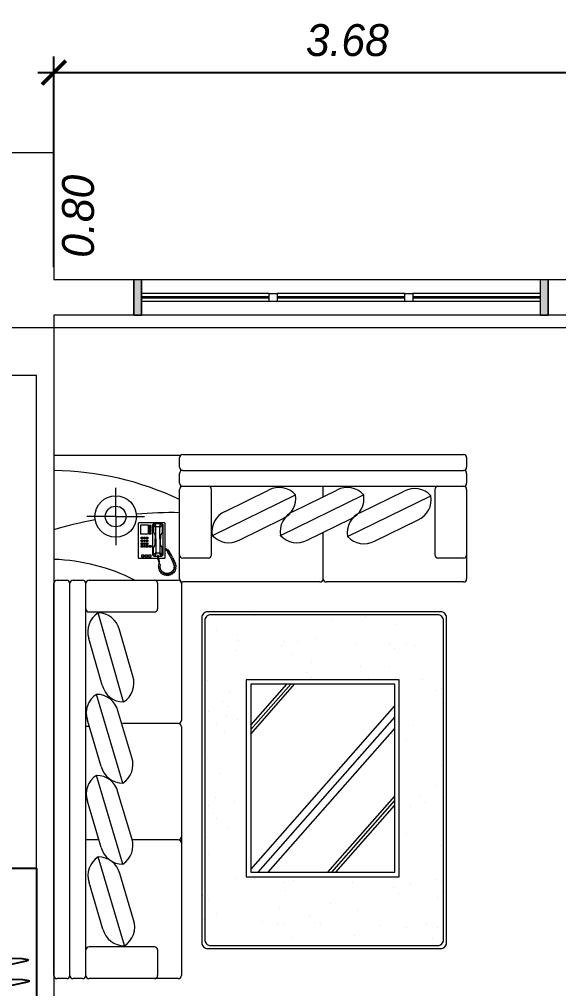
# Model space of a CAD drawing. Header units: millimetres. Extents: x 485872 to 486142, y -52344 to -52207.
# Drawn here: x 485894.36 to 485897.75, y -52256.64 to -52250.56 of the extents above; entities that cross this region are included whole.
import ezdxf

# ---------------------------------------------------------------- set-up
doc = ezdxf.new("R2010")
doc.units = ezdxf.units.MM
doc.header["$LTSCALE"] = 15
doc.header["$PDMODE"] = 2
doc.header["$PDSIZE"] = -10
doc.linetypes.add('DASHDOTX2', pattern=[50.8, 25.4, -12.7, 0, -12.7])
doc.layers.add('Akira01', color=7, linetype='Continuous')
doc.styles.get("Standard").update_dxf_attribs({"font": ''})
doc.styles.get('Standard').set_extended_font_data('Flux Architect', italic=True)
doc.dimstyles.new('Sem Linha', dxfattribs={"dimtxt": 0.2, "dimasz": 0.15, "dimexe": 100, "dimexo": 300, "dimgap": 0, "dimtad": 1, "dimjust": 1, "dimzin": 0, "dimdsep": 46, "dimtxsty": 'Standard', "dimblk": 'ARCHTICK', "dimcen": 0, "dimdle": 100, "dimse1": 1, "dimse2": 1, "dimsd1": 1, "dimsd2": 1, "dimclrd": 4, "dimclrt": 2, "dimadec": 0, "dimazin": 0, "dimtfac": 1, "dimtofl": 0, "dimtmove": 0, "dimatfit": 3, "dimfxl": 1, "dimtfillclr": 1, "dimtolj": 1, "dimtzin": 0, "dimarcsym": 1})
doc.dimstyles.get("Standard").update_dxf_attribs({"dimtxt": 0.2, "dimasz": 0.15, "dimexe": 0.1, "dimexo": 0.3, "dimgap": 0.1, "dimtad": 1, "dimzin": 0, "dimdsep": 46, "dimtxsty": 'Standard', "dimblk": 'ARCHTICK', "dimcen": 0.09, "dimdle": 0.1, "dimclrd": 4, "dimclrt": 2, "dimadec": 0, "dimazin": 0, "dimtfac": 1, "dimtofl": 0, "dimtmove": 0, "dimatfit": 3, "dimfxl": 1, "dimtfillclr": 1, "dimtolj": 1, "dimtzin": 0, "dimarcsym": 1})

# ---------------------------------------------------------------- blocks, each defined once
blk = doc.blocks.new('sofaa')
at = {"lineweight": 9}
for p, q in [((103332.4, 84633.5), (103892.4, 84633.5)), ((103932.4, 84633.5), (103992.4, 84633.5)), ((104032.4, 84633.5), (104092.4, 84633.5)), ((103312.4, 83053.5), (103312.4, 84613.5)), ((103462.4, 84453.5), (103462.4, 84613.5)), ((103912.4, 84613.5), (103912.4, 84453.5)), ((104012.4, 84613.5), (104012.4, 82153.5)), ((104112.4, 84613.5), (104112.4, 82153.5)), ((103912.4, 84453.5), (103912.4, 82313.5)), ((103482.4, 84433.5), (103892.4, 84433.5)), ((103669.8, 84426.3), (103835, 83870.3)), ((103805, 84322.5), (103891.5, 84031.1)), ((103613.3, 84265.6), (103699.8, 83974.1)), ((102831.1, 83966.6), (101974.8, 82993.2)), ((102768.9, 83966.6), (101974.8, 83064)), ((102370.3, 83966.6), (101974.8, 83516.9)), ((102345.4, 83966.6), (101974.8, 83545.3)), ((102395.3, 83966.6), (101974.8, 83488.6)), ((102878.1, 83949.2), (101974.8, 82922.4)), ((103680.7, 83915), (103845.9, 83359)), ((103815.9, 83811.2), (103902.4, 83519.8)), ((103332.4, 83762.4), (103621.7, 83762.4)), ((103624.2, 83754.2), (103710.7, 83462.8)), ((103830.4, 83762.4), (103912.4, 83762.4)), ((103680.7, 83406.8), (103845.9, 82850.8)), ((103815.9, 83303), (103902.4, 83011.6)), ((103624.2, 83246), (103710.7, 82954.6)), ((102878.1, 83099.9), (102602.7, 82786.9)), ((102878.1, 83071.6), (102627.6, 82786.9)), ((103890.8, 83050.9), (103912.9, 83050.9)), ((102878.1, 83043.2), (102652.6, 82786.9)), ((103312.4, 82153.5), (103312.4, 83013.5)), ((103332.4, 83033.5), (103682.1, 83033.5)), ((103675.8, 82897.8), (103835.6, 82339.7)), ((103810.1, 82792.1), (103893.8, 82499.9)), ((103617.8, 82737), (103701.5, 82444.8)), ((103892.4, 82333.5), (103482.4, 82333.5)), ((103462.4, 82153.5), (103462.4, 82313.5)), ((103912.4, 82313.5), (103912.4, 82153.5)), ((101544.1, 82145.2), (102404.1, 82145.2)), ((102444.1, 82145.2), (103304.1, 82145.2)), ((101524.1, 81975.2), (101524.1, 82125.2)), ((102424.1, 82125.2), (102424.1, 81833.7)), ((103324.1, 82125.2), (103324.1, 81565.2)), ((103482.4, 82133.5), (103332.4, 82133.5)), ((103892.4, 82133.5), (103482.4, 82133.5)), ((103992.4, 82133.5), (103932.4, 82133.5)), ((104092.4, 82133.5), (104032.4, 82133.5)), ((101524.1, 81565.2), (101524.1, 81975.2)), ((101544.1, 81995.2), (101704.1, 81995.2)), ((101724.1, 81565.2), (101724.1, 81975.2)), ((103124.1, 81975.2), (103124.1, 81565.2)), ((103144.1, 81995.2), (103304.1, 81995.2)), ((103417.7, 81995.2), (103420.9, 81998.4)), ((103417.7, 81776.2), (103417.7, 81995.2)), ((103420.9, 81998.4), (103455.1, 81998.4)), ((103430.4, 81976.2), (103438.4, 81985.7)), ((103460.7, 81998.4), (103579.7, 81998.4)), ((103579.7, 81998.4), (103582.8, 81995.2)), ((103582.8, 81995.2), (103582.8, 81776.2)), ((103725.2, 81734.5), (103725.2, 81914.8)), ((102270.6, 81859.8), (101748.9, 81605)), ((102102.2, 81888.8), (101829, 81755.4)), ((102691.6, 81853), (102170.4, 81598.5)), ((102523.7, 81882.3), (102250.5, 81748.9)), ((103119, 81853), (102597.9, 81598.5)), ((102951.2, 81882.3), (102678, 81748.9)), ((102690.7, 81854.8), (102691.6, 81853)), ((102691.6, 81853), (102692.4, 81851.2)), ((103118.2, 81854.8), (103119, 81853)), ((103119, 81853), (103119.9, 81851.2)), ((103420.9, 81773), (103417.7, 81776.2)), ((103582.8, 81776.2), (103579.7, 81773)), ((103579.7, 81773), (103420.9, 81773)), ((103725.2, 81734.5), (103544.9, 81734.5)), ((103725.2, 81734.5), (103905.5, 81734.5)), ((103725.2, 81734.5), (103725.2, 81554.2)), ((102190, 81709.1), (101916.8, 81575.7)), ((102611.4, 81702.6), (102338.3, 81569.2)), ((103038.9, 81702.6), (102765.8, 81569.2)), ((102424.1, 81611.1), (102424.1, 81544.6)), ((101704.1, 81545.2), (101544.1, 81545.2)), ((103144.1, 81545.2), (101704.1, 81545.2)), ((103304.1, 81545.2), (103144.1, 81545.2)), ((101524.1, 81465.2), (101524.1, 81525.2)), ((103324.1, 81525.2), (103324.1, 81465.2)), ((101524.1, 81365.2), (101524.1, 81425.2)), ((103304.1, 81445.2), (101544.1, 81445.2)), ((103324.1, 81425.2), (103324.1, 81365.2)), ((103318.2, 81351), (104112.4, 81351)), ((103304.1, 81345.2), (101544.1, 81345.2))]:
    blk.add_line(p, q, dxfattribs=at)
at = {"color": 0, "lineweight": 9}
for p, q in [((103031.2, 84425.1), (103031.2, 84425.1)), ((101738, 84382.2), (101738, 84382.2)), ((102227.2, 84361.5), (102227.2, 84361.5)), ((102618.6, 84375.3), (102618.6, 84375.3)), ((101707, 84310.1), (101707, 84310.1)), ((101778.6, 84285.7), (101778.6, 84285.7)), ((101901.9, 84313.7), (101901.9, 84313.7)), ((102073.1, 84298.1), (102073.1, 84298.1)), ((102439.2, 84286.1), (102439.2, 84286.1)), ((102475.5, 84278.4), (102475.5, 84278.4)), ((102669.7, 84295.2), (102669.7, 84295.2)), ((102709.1, 84285.2), (102709.1, 84285.2)), ((102805.3, 84274.2), (102805.3, 84274.2)), ((102206.9, 84207), (102206.9, 84207)), ((102507.6, 84243.3), (102507.6, 84243.3)), ((103094.4, 84221.9), (103094.4, 84221.9)), ((103171.4, 84262.2), (103171.4, 84262.2)), ((103182.6, 84259.8), (103182.6, 84259.8)), ((102377.7, 84160.2), (102377.7, 84160.2)), ((102696, 84186.3), (102696, 84186.3)), ((101666.1, 84090.6), (101666.1, 84090.6)), ((101704, 84124.2), (101704, 84124.2)), ((101951.9, 84096.6), (101951.9, 84096.6)), ((103145.4, 84141.8), (103145.4, 84141.8)), ((103177.9, 84110.1), (103177.9, 84110.1)), ((101691, 84025.3), (101691, 84025.3)), ((101876.5, 84041.9), (101876.5, 84041.9)), ((101984, 84061.6), (101984, 84061.6)), ((102242.6, 84029.9), (102242.6, 84029.9)), ((102659, 84078.1), (102659, 84078.1)), ((102675.7, 84031.9), (102675.7, 84031.9)), ((101717.1, 84010.4), (101717.1, 84010.4)), ((102608.7, 84017.9), (102608.7, 84017.9)), ((102853.4, 84006.8), (102853.4, 84006.8)), ((102974.7, 84006), (102974.7, 84006)), ((103164.9, 84011.2), (103164.9, 84011.2)), ((101670.7, 83870.8), (101670.7, 83870.8)), ((103144.6, 83856.7), (103144.6, 83856.7)), ((101688.5, 83796.9), (101688.5, 83796.9)), ((101900.8, 83722), (101900.8, 83722)), ((103152.9, 83749.1), (103152.9, 83749.1)), ((103015.9, 83688.6), (103015.9, 83688.6)), ((103093.3, 83630.2), (103093.3, 83630.2)), ((103110.6, 83598.6), (103110.6, 83598.6)), ((101878.8, 83555.9), (101878.8, 83555.9)), ((103144.4, 83550.1), (103144.4, 83550.1)), ((101665, 83498.9), (101665, 83498.9)), ((101785.2, 83525.5), (101785.2, 83525.5)), ((101817.2, 83490.5), (101817.2, 83490.5)), ((102977.1, 83519.9), (102977.1, 83519.9)), ((103097.6, 83499.7), (103097.6, 83499.7)), ((101716, 83418.8), (101716, 83418.8)), ((101682.2, 83299.6), (101682.2, 83299.6)), ((103077.2, 83345.3), (103077.2, 83345.3)), ((103146.5, 83251.7), (103146.5, 83251.7)), ((101899.8, 83130.3), (101899.8, 83130.3)), ((103043.3, 83087.2), (103043.3, 83087.2)), ((101860.3, 83042.7), (101860.3, 83042.7)), ((102958.6, 83006.8), (102958.6, 83006.8)), ((103092.3, 83038.6), (103092.3, 83038.6)), ((103030.2, 82988.3), (103030.2, 82988.3)), ((103143.3, 82958.4), (103143.3, 82958.4)), ((101650.5, 82919.3), (101650.5, 82919.3)), ((101663.9, 82907.2), (101663.9, 82907.2)), ((103022.4, 82928.4), (103022.4, 82928.4)), ((103054.5, 82893.4), (103054.5, 82893.4)), ((101684.5, 82813.6), (101684.5, 82813.6)), ((101714.9, 82827.1), (101714.9, 82827.1)), ((103009.9, 82833.9), (103009.9, 82833.9)), ((101802, 82754), (101802, 82754)), ((102139.7, 82753.8), (102139.7, 82753.8)), ((102498.8, 82746.7), (102498.8, 82746.7)), ((102507.1, 82751), (102507.1, 82751)), ((103148.9, 82765.7), (103148.9, 82765.7)), ((102530.9, 82711.7), (102530.9, 82711.7)), ((102004.9, 82672.8), (102004.9, 82672.8)), ((102190.7, 82673.7), (102190.7, 82673.7)), ((102494.1, 82652.1), (102494.1, 82652.1)), ((101975.2, 82564.9), (101975.2, 82564.9)), ((102615.4, 82600.3), (102615.4, 82600.3)), ((102975.9, 82575.8), (102975.9, 82575.8)), ((101854, 82545.4), (101854, 82545.4)), ((101898.7, 82538.7), (101898.7, 82538.7)), ((102007.3, 82529.9), (102007.3, 82529.9)), ((102220.1, 82533.4), (102220.1, 82533.4)), ((102586.2, 82521.4), (102586.2, 82521.4)), ((102666.5, 82520.2), (102666.5, 82520.2)), ((102682.4, 82546.4), (102682.4, 82546.4)), ((102952.2, 82509.5), (102952.2, 82509.5)), ((102473.7, 82497.6), (102473.7, 82497.6)), ((102962.9, 82476.9), (102962.9, 82476.9)), ((103091.2, 82446.9), (103091.2, 82446.9)), ((101970.9, 82414.7), (101970.9, 82414.7)), ((102374.5, 82385.2), (102374.5, 82385.2)), ((102158.8, 82364.6), (102158.8, 82364.6)), ((102855.7, 82357.3), (102855.7, 82357.3)), ((103142.2, 82366.8), (103142.2, 82366.8))]:
    blk.add_line(p, q, dxfattribs=at)
at = {"linetype": 'ByBlock', "lineweight": 9}
for p, q in [((103352.4, 82077.9), (103349.8, 82071.5)), ((103361.7, 82075), (103352.4, 82077.9)), ((103361.4, 82087.6), (103357.2, 82083.7)), ((103357.2, 82083.7), (103361.7, 82075)), ((103370.4, 82083.7), (103361.4, 82087.6)), ((103362.4, 82069.6), (103376.5, 82083.4)), ((103371.7, 82096.9), (103366.5, 82092.4)), ((103366.5, 82092.4), (103370.4, 82083.7)), ((103378.4, 82088.5), (103371.7, 82096.9)), ((103376.5, 82083.4), (103395.1, 82091.4)), ((103382.6, 82100.7), (103377.5, 82098.2)), ((103377.5, 82098.2), (103378.4, 82088.5)), ((103390, 82094.3), (103382.6, 82100.7)), ((103390.3, 82103), (103390, 82094.3)), ((103396.4, 82104.6), (103390.3, 82103)), ((103395.1, 82091.4), (103414.4, 82089.8)), ((103400, 82094.3), (103396.4, 82104.6)), ((103402.2, 82103.6), (103400, 82094.3)), ((103407.7, 82103), (103402.2, 82103.6)), ((103411.5, 82094.3), (103407.7, 82103)), ((103415.7, 82103), (103411.5, 82094.3)), ((103414.4, 82089.8), (103431.4, 82080.8)), ((103422.4, 82101.1), (103415.7, 82103)), ((103421.5, 82090.5), (103422.4, 82101.1)), ((103429.2, 82096.9), (103421.5, 82090.5)), ((103435.3, 82093), (103429.2, 82096.9)), ((103431.4, 82080.8), (103443.6, 82065.4)), ((103434, 82084.3), (103435.3, 82093)), ((103441.4, 82089.8), (103434, 82084.3)), ((103446.2, 82084), (103441.4, 82089.8)), ((103441.7, 82075), (103446.2, 82084)), ((103354.7, 82051.9), (103344.7, 82049)), ((103344.7, 82049), (103346.3, 82040.9)), ((103347.6, 82063.1), (103346.3, 82056.7)), ((103346.3, 82056.7), (103354.7, 82051.9)), ((103346.3, 82040.9), (103355, 82040.9)), ((103357.5, 82062.8), (103347.6, 82063.1)), ((103355, 82040.9), (103348.2, 82034.5)), ((103348.2, 82034.5), (103350.5, 82027.1)), ((103349.8, 82071.5), (103357.5, 82062.8)), ((103350.5, 82027.1), (103360.8, 82027.4)), ((103360.8, 82027.4), (103351.4, 82023.9)), ((103351.4, 82023.9), (103354.3, 82014.3)), ((103357.9, 82045.4), (103362.4, 82069.6)), ((103368.5, 82015.2), (103357.9, 82045.4)), ((103451.4, 82077), (103441.7, 82075)), ((103443.6, 82065.4), (103445.3, 82045.1)), ((103445.3, 82045.1), (103444, 82037.7)), ((103444, 82037.7), (103449.7, 82033.6)), ((103446.5, 82062.5), (103455.5, 82069.6)), ((103456.8, 82061.5), (103446.5, 82062.5)), ((103448.5, 82047.4), (103457.5, 82052.8)), ((103457.8, 82045.8), (103448.5, 82047.4)), ((103449.7, 82033.6), (103449.4, 82025.2)), ((103449.4, 82025.2), (103450.4, 82017.5)), ((103450.4, 82017.5), (103454.2, 82002.4)), ((103455.5, 82069.6), (103451.4, 82077)), ((103453.6, 82034.5), (103457.1, 82038.1)), ((103454.6, 82032.6), (103453.6, 82034.5)), ((103454.2, 82024.2), (103454.6, 82032.6)), ((103458.1, 82009.1), (103454.2, 82024.2)), ((103457.5, 82052.8), (103456.8, 82061.5)), ((103457.1, 82038.1), (103457.8, 82045.8)), ((103354.3, 82014.3), (103364, 82015.2)), ((103364, 82015.2), (103358.2, 82005.9)), ((103358.2, 82005.9), (103361.7, 82000.8)), ((103361.7, 82000.8), (103370.7, 82003.3)), ((103370.7, 82003.3), (103365.9, 81994.7)), ((103365.9, 81994.7), (103369.4, 81987.9)), ((103378.7, 81996.6), (103368.5, 82015.2)), ((103369.4, 81987.9), (103378.1, 81990.8)), ((103378.1, 81990.8), (103372.3, 81983.4)), ((103372.3, 81983.4), (103375.5, 81976.3)), ((103375.5, 81976.3), (103384.2, 81980.2)), ((103384.2, 81980.2), (103377.5, 81972.8)), ((103377.5, 81972.8), (103380, 81967.7)), ((103377.8, 81994), (103378.7, 81996.6)), ((103380, 81993.4), (103377.8, 81994)), ((103386.8, 81980.2), (103380, 81993.4)), ((103380, 81967.7), (103389.4, 81970.5)), ((103389.4, 81970.5), (103384.2, 81961.2)), ((103384.2, 81961.2), (103386.8, 81956.4)), ((103397.1, 81962.8), (103386.8, 81980.2)), ((103386.8, 81956.4), (103395.1, 81959)), ((103395.1, 81959), (103390, 81950.6)), ((103402.8, 81953.2), (103397.1, 81962.8)), ((103430.4, 81785.7), (103430.4, 81976.2)), ((103435.2, 81980.9), (103433.6, 81974.6)), ((103433.6, 81974.6), (103433.6, 81931.7)), ((103433.6, 81974.6), (103447.9, 81960.3)), ((103441.5, 81984.1), (103435.2, 81980.9)), ((103438.4, 81985.7), (103457, 81985.7)), ((103449.5, 81963.5), (103441.5, 81984.1)), ((103457.1, 81984.1), (103441.5, 81984.1)), ((103447.9, 81960.3), (103449.5, 81963.5)), ((103447.9, 81874.6), (103447.9, 81960.3)), ((103449.5, 81963.5), (103471.7, 81963.5)), ((103454.2, 82002.4), (103456.5, 81992.1)), ((103456.5, 81992.1), (103457.4, 81979.4)), ((103457.4, 81979.4), (103462.2, 81979.4)), ((103462, 81993), (103458.1, 82009.1)), ((103462.2, 81979.4), (103462, 81993)), ((103462.1, 81985.7), (103484.4, 81985.7)), ((103479.6, 81984.1), (103462.1, 81984.1)), ((103471.7, 81963.5), (103479.6, 81984.1)), ((103473.3, 81960.3), (103471.7, 81963.5)), ((103487.6, 81974.6), (103473.3, 81960.3)), ((103473.3, 81874.6), (103473.3, 81960.3)), ((103479.6, 81984.1), (103486, 81980.9)), ((103484.4, 81985.7), (103492.3, 81977.8)), ((103486, 81980.9), (103487.6, 81974.6)), ((103487.6, 81974.6), (103487.6, 81931.7)), ((103492.3, 81977.8), (103492.3, 81785.7)), ((103503.5, 81987.3), (103503.5, 81977.8)), ((103519.3, 81987.3), (103503.5, 81987.3)), ((103503.5, 81977.8), (103519.3, 81977.8)), ((103519.3, 81977.8), (103519.3, 81987.3)), ((103541.6, 81987.3), (103525.7, 81987.3)), ((103525.7, 81987.3), (103525.7, 81977.8)), ((103525.7, 81977.8), (103541.6, 81977.8)), ((103541.6, 81977.8), (103541.6, 81987.3)), ((103563.8, 81987.3), (103547.9, 81987.3)), ((103547.9, 81987.3), (103547.9, 81977.8)), ((103547.9, 81977.8), (103563.8, 81977.8)), ((103563.8, 81977.8), (103563.8, 81987.3)), ((103390, 81950.6), (103391.3, 81947.1)), ((103391.3, 81947.1), (103394.8, 81946.1)), ((103394.8, 81946.1), (103400.6, 81945.8)), ((103399, 81950), (103402.8, 81953.2)), ((103402.2, 81950), (103399, 81950)), ((103400.6, 81945.8), (103405.1, 81939.7)), ((103404.1, 81948), (103402.2, 81950)), ((103408.3, 81945.2), (103404.1, 81948)), ((103405.1, 81939.7), (103408.9, 81937.4)), ((103411.8, 81942.6), (103408.3, 81945.2)), ((103408.9, 81937.4), (103417.7, 81936.5)), ((103417.7, 81941.3), (103411.8, 81942.6)), ((103433.6, 81931.7), (103436.8, 81923.8)), ((103436.8, 81923.8), (103441.5, 81915.9)), ((103441.5, 81915.9), (103443.1, 81904.7)), ((103443.1, 81904.7), (103443.1, 81874.6)), ((103479.6, 81915.9), (103478.1, 81904.7)), ((103478.1, 81904.7), (103478.1, 81874.6)), ((103484.4, 81923.8), (103479.6, 81915.9)), ((103487.6, 81931.7), (103484.4, 81923.8)), ((103501.9, 81917.4), (103501.9, 81927)), ((103501.9, 81927), (103514.6, 81927)), ((103514.6, 81917.4), (103501.9, 81917.4)), ((103514.6, 81927), (103514.6, 81917.4)), ((103524.1, 81927), (103533.6, 81927)), ((103524.1, 81917.4), (103524.1, 81927)), ((103533.6, 81917.4), (103524.1, 81917.4)), ((103524.1, 81900), (103524.1, 81909.5)), ((103524.1, 81909.5), (103533.6, 81909.5)), ((103533.6, 81900), (103524.1, 81900)), ((103533.6, 81927), (103533.6, 81917.4)), ((103533.6, 81909.5), (103533.6, 81900)), ((103540, 81927), (103549.5, 81927)), ((103540, 81917.4), (103540, 81927)), ((103549.5, 81917.4), (103540, 81917.4)), ((103540, 81909.5), (103549.5, 81909.5)), ((103540, 81900), (103540, 81909.5)), ((103549.5, 81900), (103540, 81900)), ((103549.5, 81927), (103549.5, 81917.4)), ((103549.5, 81909.5), (103549.5, 81900)), ((103555.8, 81927), (103565.4, 81927)), ((103555.8, 81917.4), (103555.8, 81927)), ((103565.4, 81917.4), (103555.8, 81917.4)), ((103555.8, 81909.5), (103565.4, 81909.5)), ((103555.8, 81900), (103555.8, 81909.5)), ((103565.4, 81900), (103555.8, 81900)), ((103565.4, 81927), (103565.4, 81917.4)), ((103565.4, 81909.5), (103565.4, 81900)), ((103433.6, 81831.7), (103436.8, 81839.7)), ((103436.8, 81839.7), (103441.5, 81847.6)), ((103441.5, 81847.6), (103443.1, 81858.7)), ((103443.1, 81858.7), (103443.1, 81874.6)), ((103447.9, 81874.6), (103447.9, 81803.1)), ((103473.3, 81874.6), (103473.3, 81803.1)), ((103478.1, 81858.7), (103478.1, 81874.6)), ((103479.6, 81847.6), (103478.1, 81858.7)), ((103484.4, 81839.7), (103479.6, 81847.6)), ((103487.6, 81831.7), (103484.4, 81839.7)), ((103503.5, 81842.8), (103503.5, 81838.1)), ((103516.2, 81842.8), (103503.5, 81842.8)), ((103503.5, 81838.1), (103516.2, 81838.1)), ((103516.2, 81838.1), (103516.2, 81842.8)), ((103520.9, 81846), (103567, 81846)), ((103520.9, 81787.3), (103520.9, 81846)), ((103524.1, 81892), (103533.6, 81892)), ((103524.1, 81882.5), (103524.1, 81892)), ((103533.6, 81882.5), (103524.1, 81882.5)), ((103524.1, 81865.1), (103524.1, 81874.6)), ((103524.1, 81874.6), (103533.6, 81874.6)), ((103533.6, 81865.1), (103524.1, 81865.1)), ((103533.6, 81892), (103533.6, 81882.5)), ((103533.6, 81874.6), (103533.6, 81865.1)), ((103540, 81892), (103549.5, 81892)), ((103540, 81882.5), (103540, 81892)), ((103549.5, 81882.5), (103540, 81882.5)), ((103540, 81874.6), (103549.5, 81874.6)), ((103540, 81865.1), (103540, 81874.6)), ((103549.5, 81865.1), (103540, 81865.1)), ((103549.5, 81892), (103549.5, 81882.5)), ((103549.5, 81874.6), (103549.5, 81865.1)), ((103555.8, 81892), (103565.4, 81892)), ((103555.8, 81882.5), (103555.8, 81892)), ((103565.4, 81882.5), (103555.8, 81882.5)), ((103555.8, 81874.6), (103565.4, 81874.6)), ((103555.8, 81865.1), (103555.8, 81874.6)), ((103565.4, 81865.1), (103555.8, 81865.1)), ((103565.4, 81892), (103565.4, 81882.5)), ((103565.4, 81874.6), (103565.4, 81865.1)), ((103567, 81846), (103567, 81787.3)), ((103438.4, 81777.7), (103430.4, 81785.7)), ((103433.6, 81788.9), (103433.6, 81831.7)), ((103433.6, 81788.9), (103447.9, 81803.1)), ((103435.2, 81782.5), (103433.6, 81788.9)), ((103441.5, 81779.3), (103435.2, 81782.5)), ((103486, 81777.7), (103438.4, 81777.7)), ((103449.5, 81800), (103441.5, 81779.3)), ((103479.6, 81779.3), (103441.5, 81779.3)), ((103447.9, 81803.1), (103449.5, 81800)), ((103449.5, 81800), (103471.7, 81800)), ((103473.3, 81803.1), (103471.7, 81800)), ((103471.7, 81800), (103479.6, 81779.3)), ((103487.6, 81788.9), (103473.3, 81803.1)), ((103479.6, 81779.3), (103486, 81782.5)), ((103486, 81782.5), (103487.6, 81788.9)), ((103492.3, 81785.7), (103486, 81777.7)), ((103487.6, 81788.9), (103487.6, 81831.7)), ((103503.5, 81833.3), (103503.5, 81828.5)), ((103516.2, 81833.3), (103503.5, 81833.3)), ((103503.5, 81828.5), (103516.2, 81828.5)), ((103503.5, 81823.8), (103503.5, 81819)), ((103516.2, 81823.8), (103503.5, 81823.8)), ((103503.5, 81819), (103516.2, 81819)), ((103503.5, 81814.3), (103503.5, 81809.5)), ((103516.2, 81814.3), (103503.5, 81814.3)), ((103503.5, 81809.5), (103516.2, 81809.5)), ((103503.5, 81804.7), (103503.5, 81800)), ((103516.2, 81804.7), (103503.5, 81804.7)), ((103503.5, 81800), (103516.2, 81800)), ((103503.5, 81795.2), (103503.5, 81790.4)), ((103516.2, 81795.2), (103503.5, 81795.2)), ((103503.5, 81790.4), (103516.2, 81790.4)), ((103516.2, 81828.5), (103516.2, 81833.3)), ((103516.2, 81819), (103516.2, 81823.8)), ((103516.2, 81809.5), (103516.2, 81814.3)), ((103516.2, 81800), (103516.2, 81804.7)), ((103516.2, 81790.4), (103516.2, 81795.2)), ((103567, 81787.3), (103520.9, 81787.3))]:
    blk.add_line(p, q, dxfattribs=at)
at = {"color": 0, "lineweight": 9}
blk.add_lwpolyline([(101649.8, 84407.5), (101649.8, 82369.5, 0.414214), (101687.2, 82332.1), (103148.4, 82332.1, 0.414214), (103185.8, 82369.5), (103185.8, 84407.5, 0.414214), (103148.4, 84444.9), (101687.2, 84444.9, 0.414214)], format="xyb", close=True, dxfattribs=at)
at = {"lineweight": 9}
blk.add_lwpolyline([(101668.5, 84388.8), (101668.5, 82388.2, 0.414214), (101705.9, 82350.8), (103129.7, 82350.8, 0.414214), (103167.1, 82388.2), (103167.1, 84388.8, 0.414214), (103129.7, 84426.2), (101705.9, 84426.2, 0.414214)], format="xyb", close=True, dxfattribs=at)
at = {"color": 0, "lineweight": 9}
blk.add_lwpolyline([(101946.7, 83994.6), (101946.7, 82758.8), (102906.1, 82758.8), (102906.1, 83994.6)], close=True, dxfattribs=at)
at = {"lineweight": 9}
blk.add_lwpolyline([(101974.8, 83966.6), (101974.8, 82786.9), (102878.1, 82786.9), (102878.1, 83966.6)], close=True, dxfattribs=at)
at = {"linetype": 'Continuous', "lineweight": 13}
blk.add_lwpolyline([(104112.4, 81351), (104112.4, 82153.5)], dxfattribs=at)
at = {"lineweight": 9}
for radius in [130, 65]:
    blk.add_circle((103725.2, 81734.5), radius, dxfattribs=at)
for centre, radius, start, end in [((103332.4, 84613.5), 20, 90, 180), ((103482.4, 84613.5), 20, 90, 180), ((103892.4, 84613.5), 20, 0, 90), ((103932.4, 84613.5), 20, 90, 180), ((103992.4, 84613.5), 20, 0, 90), ((104032.4, 84613.5), 20, 90, 180), ((104092.4, 84613.5), 20, 0, 90), ((103482.4, 84453.5), 20, 180, 270), ((103892.4, 84453.5), 20, 270, 0), ((103745.1, 84310), 139.1, 122.83144, 198.63326), ((103670.3, 84287.8), 139.1, 14.4521, 90.25392), ((103759.7, 83986.6), 139.1, 302.83144, 18.63326), ((103834.5, 84008.9), 139.1, 194.4521, 270.25392), ((103756, 83798.7), 139.1, 122.83144, 198.63326), ((103681.2, 83776.5), 139.1, 14.4521, 90.25392), ((103332.4, 83782.4), 20, 180, 270), ((103332.4, 83742.4), 20, 90, 180), ((103770.6, 83475.3), 139.1, 302.83144, 18.63326), ((103845.4, 83497.5), 139.1, 194.4521, 270.25392), ((103756, 83290.5), 139.1, 122.83144, 198.63326), ((103681.2, 83268.3), 139.1, 14.4521, 90.25392), ((103332.4, 83053.5), 20, 180, 270), ((103332.4, 83013.5), 20, 90, 180), ((103770.6, 82967.1), 139.1, 302.83144, 18.63326), ((103845.4, 82989.3), 139.1, 194.4521, 270.25392), ((103750, 82780.2), 139.1, 122.27247, 198.07429), ((103675, 82758.7), 139.1, 13.89313, 89.69495), ((103836.5, 82478.2), 139.1, 193.89313, 269.69495), ((103761.5, 82456.7), 139.1, 302.27247, 18.07429), ((103482.4, 82313.5), 20, 90, 180), ((103892.4, 82313.5), 20, 0, 90), ((101544.1, 82125.2), 20, 90, 180), ((102404.1, 82125.2), 20, 0, 90), ((102444.1, 82125.2), 20, 90, 180), ((103304.1, 82125.2), 20, 0, 90), ((103332.4, 82153.5), 20, 180, 270), ((103344.1, 82125.2), 20, 180, 180), ((103482.4, 82153.5), 20, 180, 270), ((103892.4, 82153.5), 20, 270, 0), ((103932.4, 82153.5), 20, 180, 270), ((103992.4, 82153.5), 20, 270, 0), ((104032.4, 82153.5), 20, 180, 270), ((104092.4, 82153.5), 20, 270, 0), ((101544.1, 81975.2), 20, 90, 180), ((101704.1, 81975.2), 20, 0, 90), ((103144.1, 81975.2), 20, 90, 180), ((103304.1, 81975.2), 20, 0, 90), ((102167.8, 81766.2), 139.1, 42.31752, 118.11935), ((102589.2, 81759.6), 139.1, 42.31752, 118.11935), ((103016.7, 81759.6), 139.1, 42.31752, 118.11935), ((102133.5, 81836.3), 139.1, 293.93818, 9.74001), ((102555, 81829.7), 139.1, 293.93818, 9.74001), ((102982.5, 81829.7), 139.1, 293.93818, 9.74001), ((101885.5, 81628.3), 139.1, 113.93818, 189.74001), ((102307, 81621.7), 139.1, 113.93818, 189.74001), ((102734.4, 81621.7), 139.1, 113.93818, 189.74001), ((101851.2, 81698.4), 139.1, 222.31752, 298.11935), ((102272.7, 81691.9), 139.1, 222.31752, 298.11935), ((102700.2, 81691.9), 139.1, 222.31752, 298.11935), ((101544.1, 81565.2), 20, 180, 270), ((101544.1, 81525.2), 20, 90, 180), ((101704.1, 81565.2), 20, 270, 0), ((103144.1, 81565.2), 20, 180, 270), ((103304.1, 81565.2), 20, 270, 0), ((103304.1, 81525.2), 20, 0, 90), ((101544.1, 81465.2), 20, 180, 270), ((101544.1, 81425.2), 20, 90, 180), ((103304.1, 81465.2), 20, 270, 0), ((103304.1, 81425.2), 20, 0, 90), ((101544.1, 81365.2), 20, 180, 270), ((103304.1, 81365.2), 20, 270, 0)]:
    blk.add_arc(centre, radius, start, end, dxfattribs=at)
at = {"linetype": 'ByBlock', "lineweight": 9}
for centre, radius, start, end in [((104153.9, 83215.8), 1213, 243.16076, 268.03754), ((103371.3, 84315.4), 2605.1, 280.66761, 286.52818), ((103371.3, 84315.4), 2605.1, 268.96246, 274.94863), ((104132.8, 83335), 1888.6, 244.6477, 269.38122)]:
    blk.add_arc(centre, radius, start, end, dxfattribs=at)
blk = doc.blocks.new('Cloth set')
at = {"layer": 'Akira01'}
for p, q in [((52324.6, 93232.1), (52324.6, 96032.1)), ((52324.6, 96032.1), (52924.6, 96032.1)), ((52612.1, 93232.1), (52612.1, 96032.1)), ((52637.1, 93232.1), (52637.1, 96032.1)), ((52924.6, 96032.1), (52924.6, 93232.1)), ((52924.6, 96004.6), (52924.6, 93259.6)), ((52924.6, 93232.1), (52324.6, 93232.1))]:
    blk.add_line(p, q, dxfattribs=at)
at = {"layer": 'Akira01', "color": 252}
for p, q in [((52389.5, 95348.9), (52637.9, 95402.4)), ((52622.7, 95398.6), (52589.1, 95383.3)), ((52637.9, 95402.4), (52870.4, 95450)), ((52651.5, 95405.2), (52682.5, 95401.3)), ((52682.5, 95401.3), (52685.2, 95399.8)), ((52685.2, 95399.8), (52688, 95393.6)), ((52688, 95393.6), (52688.2, 95389.8)), ((52848.4, 95415.8), (52735.3, 95374.2)), ((52863.1, 95422), (52848.4, 95415.8)), ((52868, 95427.4), (52863.1, 95422)), ((52870.4, 95450), (52868, 95427.4)), ((52373.6, 95343), (52389.5, 95348.9)), ((52379.4, 95337.9), (52373.6, 95343)), ((52415.8, 95331.5), (52379.4, 95337.9)), ((52473.3, 95330), (52415.8, 95331.5)), ((52592.8, 95338.7), (52473.3, 95330)), ((52555.2, 95354.6), (52553.6, 95348.9)), ((52553.6, 95348.9), (52555.2, 95344.4)), ((52557.5, 95358.5), (52555.2, 95354.6)), ((52555.2, 95344.4), (52556.9, 95342.3)), ((52556.9, 95342.3), (52560.1, 95340.5)), ((52563.9, 95366), (52557.5, 95358.5)), ((52560.1, 95340.5), (52583.2, 95336.1)), ((52572, 95373.1), (52563.9, 95366)), ((52577.5, 95377), (52572, 95373.1)), ((52589.1, 95383.3), (52577.5, 95377)), ((52590, 95365.2), (52589.9, 95364.1)), ((52589.9, 95364.1), (52591.2, 95362.2)), ((52595.4, 95368.5), (52590, 95365.2)), ((52591.2, 95362.2), (52592, 95361.8)), ((52592, 95361.8), (52597, 95361.7)), ((52678.4, 95357.3), (52592.8, 95338.7)), ((52598.4, 95369.6), (52595.4, 95368.5)), ((52597, 95361.7), (52607, 95362.8)), ((52642.1, 95379.8), (52598.4, 95369.6)), ((52607, 95362.8), (52617.1, 95365.3)), ((52611.2, 95343.9), (52611.5, 95344.4)), ((52611.7, 95343.6), (52611.2, 95343.9)), ((52619.3, 95342.7), (52611.7, 95343.6)), ((52617.1, 95365.3), (52637, 95372)), ((52624.4, 95342.8), (52619.3, 95342.7)), ((52634.8, 95344.6), (52624.4, 95342.8)), ((52650.3, 95350.8), (52634.8, 95344.6)), ((52637, 95372), (52645.6, 95375.5)), ((52645.7, 95378.9), (52641.3, 95379.7)), ((52645.6, 95375.5), (52646.1, 95376.1)), ((52646.4, 95378.1), (52645.7, 95378.9)), ((52646.1, 95376.1), (52646.4, 95378.1)), ((52660.5, 95356.9), (52650.3, 95350.8)), ((52667.1, 95361.6), (52660.5, 95356.9)), ((52679.9, 95372.3), (52667.1, 95361.6)), ((52735.3, 95374.2), (52678.4, 95357.3)), ((52682.6, 95375.3), (52679.9, 95372.3)), ((52686.2, 95382.1), (52682.6, 95375.3)), ((52688.2, 95389.8), (52686.2, 95382.1)), ((52379.4, 95252.6), (52373.6, 95247.5)), ((52373.6, 95247.5), (52389.5, 95241.6)), ((52415.8, 95258.9), (52379.4, 95252.6)), ((52389.5, 95241.6), (52637.9, 95188.1)), ((52473.3, 95260.5), (52415.8, 95258.9)), ((52592.8, 95251.7), (52473.3, 95260.5)), ((52553.6, 95241.6), (52555.2, 95246)), ((52555.2, 95235.8), (52553.6, 95241.6)), ((52555.2, 95246), (52556.9, 95248.1)), ((52557.5, 95231.9), (52555.2, 95235.8)), ((52556.9, 95248.1), (52560.1, 95249.9)), ((52563.9, 95224.5), (52557.5, 95231.9)), ((52560.1, 95249.9), (52583.2, 95254.3)), ((52572, 95217.3), (52563.9, 95224.5)), ((52577.5, 95213.5), (52572, 95217.3)), ((52589.1, 95207.2), (52577.5, 95213.5)), ((52589.9, 95226.4), (52591.2, 95228.2)), ((52590, 95225.2), (52589.9, 95226.4)), ((52595.4, 95221.9), (52590, 95225.2)), ((52591.2, 95228.2), (52592, 95228.6)), ((52592, 95228.6), (52597, 95228.8)), ((52678.4, 95233.2), (52592.8, 95251.7)), ((52598.4, 95220.9), (52595.4, 95221.9)), ((52597, 95228.8), (52607, 95227.6)), ((52642.1, 95210.6), (52598.4, 95220.9)), ((52607, 95227.6), (52617.1, 95225.2)), ((52611.7, 95246.9), (52611.2, 95246.6)), ((52611.2, 95246.6), (52611.5, 95246.1)), ((52619.3, 95247.8), (52611.7, 95246.9)), ((52617.1, 95225.2), (52637, 95218.5)), ((52624.4, 95247.7), (52619.3, 95247.8)), ((52634.8, 95245.8), (52624.4, 95247.7)), ((52650.3, 95239.6), (52634.8, 95245.8)), ((52637, 95218.5), (52645.6, 95215)), ((52645.7, 95211.5), (52641.3, 95210.8)), ((52645.6, 95215), (52646.1, 95214.3)), ((52646.4, 95212.4), (52645.7, 95211.5)), ((52646.1, 95214.3), (52646.4, 95212.4)), ((52660.5, 95233.6), (52650.3, 95239.6)), ((52667.1, 95228.9), (52660.5, 95233.6)), ((52679.9, 95218.2), (52667.1, 95228.9)), ((52735.3, 95216.3), (52678.4, 95233.2)), ((52682.6, 95215.1), (52679.9, 95218.2)), ((52686.2, 95208.3), (52682.6, 95215.1)), ((52848.4, 95174.7), (52735.3, 95216.3)), ((52622.7, 95191.8), (52589.1, 95207.2)), ((52637.9, 95188.1), (52870.4, 95140.5)), ((52651.5, 95185.2), (52682.5, 95189.2)), ((52682.5, 95189.2), (52685.2, 95190.7)), ((52685.2, 95190.7), (52688, 95196.9)), ((52688.2, 95200.7), (52686.2, 95208.3)), ((52688, 95196.9), (52688.2, 95200.7)), ((52863.1, 95168.5), (52848.4, 95174.7)), ((52868, 95163.1), (52863.1, 95168.5)), ((52870.4, 95140.5), (52868, 95163.1)), ((52631.6, 95047.4), (52864.1, 95095)), ((52864.1, 95095), (52861.6, 95072.4)), ((52383.2, 94994), (52631.6, 95047.4)), ((52560.6, 95028.4), (52549, 95022.1)), ((52594.3, 95043.7), (52560.6, 95028.4)), ((52623, 95050.3), (52654, 95046.4)), ((52654, 95046.4), (52656.7, 95044.8)), ((52656.7, 95044.8), (52659.5, 95038.6)), ((52659.7, 95034.8), (52657.7, 95027.2)), ((52659.5, 95038.6), (52659.7, 95034.8)), ((52842, 95060.9), (52728.9, 95019.2)), ((52856.7, 95067), (52842, 95060.9)), ((52861.6, 95072.4), (52856.7, 95067)), ((52367.3, 94988.1), (52383.2, 94994)), ((52373, 94982.9), (52367.3, 94988.1)), ((52409.5, 94976.6), (52373, 94982.9)), ((52466.9, 94975.1), (52409.5, 94976.6)), ((52586.5, 94983.8), (52466.9, 94975.1)), ((52526.7, 94999.7), (52525.1, 94994)), ((52525.1, 94994), (52526.7, 94989.5)), ((52529, 95003.6), (52526.7, 94999.7)), ((52526.7, 94989.5), (52528.4, 94987.4)), ((52528.4, 94987.4), (52531.6, 94985.6)), ((52535.5, 95011.1), (52529, 95003.6)), ((52531.6, 94985.6), (52554.7, 94981.2)), ((52543.5, 95018.2), (52535.5, 95011.1)), ((52549, 95022.1), (52543.5, 95018.2)), ((52561.5, 95010.3), (52561.4, 95009.1)), ((52561.4, 95009.1), (52562.7, 95007.3)), ((52566.9, 95013.6), (52561.5, 95010.3)), ((52562.7, 95007.3), (52563.5, 95006.9)), ((52563.5, 95006.9), (52568.5, 95006.8)), ((52569.9, 95014.7), (52566.9, 95013.6)), ((52568.5, 95006.8), (52578.5, 95007.9)), ((52613.6, 95024.9), (52569.9, 95014.7)), ((52578.5, 95007.9), (52588.6, 95010.4)), ((52582.7, 94989), (52583.1, 94989.5)), ((52583.2, 94988.6), (52582.7, 94989)), ((52590.8, 94987.8), (52583.2, 94988.6)), ((52672, 95002.4), (52586.5, 94983.8)), ((52588.6, 95010.4), (52608.5, 95017)), ((52595.9, 94987.9), (52590.8, 94987.8)), ((52606.3, 94989.7), (52595.9, 94987.9)), ((52621.8, 94995.9), (52606.3, 94989.7)), ((52608.5, 95017), (52617.1, 95020.6)), ((52617.2, 95024), (52612.8, 95024.7)), ((52617.1, 95020.6), (52617.7, 95021.2)), ((52617.9, 95023.1), (52617.2, 95024)), ((52617.7, 95021.2), (52617.9, 95023.1)), ((52632, 95001.9), (52621.8, 94995.9)), ((52638.6, 95006.6), (52632, 95001.9)), ((52651.4, 95017.3), (52638.6, 95006.6)), ((52654.1, 95020.4), (52651.4, 95017.3)), ((52657.7, 95027.2), (52654.1, 95020.4)), ((52728.9, 95019.2), (52672, 95002.4)), ((52389.5, 94862), (52637.9, 94915.5)), ((52622.7, 94911.7), (52589.1, 94896.4)), ((52637.9, 94915.5), (52870.4, 94963.1)), ((52651.5, 94918.4), (52682.5, 94914.4)), ((52682.5, 94914.4), (52685.2, 94912.9)), ((52685.2, 94912.9), (52688, 94906.7)), ((52688, 94906.7), (52688.2, 94902.9)), ((52848.4, 94928.9), (52735.3, 94887.3)), ((52863.1, 94935.1), (52848.4, 94928.9)), ((52868, 94940.5), (52863.1, 94935.1)), ((52870.4, 94963.1), (52868, 94940.5)), ((52373.6, 94856.1), (52389.5, 94862)), ((52379.4, 94851), (52373.6, 94856.1)), ((52415.8, 94844.7), (52379.4, 94851)), ((52592.8, 94851.8), (52473.3, 94843.1)), ((52555.2, 94867.7), (52553.6, 94862)), ((52553.6, 94862), (52555.2, 94857.5)), ((52557.5, 94871.6), (52555.2, 94867.7)), ((52555.2, 94857.5), (52556.9, 94855.5)), ((52556.9, 94855.5), (52560.1, 94853.6)), ((52563.9, 94879.1), (52557.5, 94871.6)), ((52560.1, 94853.6), (52583.2, 94849.3)), ((52572, 94886.2), (52563.9, 94879.1)), ((52577.5, 94890.1), (52572, 94886.2)), ((52589.1, 94896.4), (52577.5, 94890.1)), ((52590, 94878.4), (52589.9, 94877.2)), ((52589.9, 94877.2), (52591.2, 94875.4)), ((52595.4, 94881.6), (52590, 94878.4)), ((52591.2, 94875.4), (52592, 94875)), ((52592, 94875), (52597, 94874.8)), ((52678.4, 94870.4), (52592.8, 94851.8)), ((52598.4, 94882.7), (52595.4, 94881.6)), ((52597, 94874.8), (52607, 94875.9)), ((52642.1, 94893), (52598.4, 94882.7)), ((52607, 94875.9), (52617.1, 94878.4)), ((52611.2, 94857), (52611.5, 94857.5)), ((52611.7, 94856.7), (52611.2, 94857)), ((52619.3, 94855.8), (52611.7, 94856.7)), ((52617.1, 94878.4), (52637, 94885.1)), ((52624.4, 94855.9), (52619.3, 94855.8)), ((52634.8, 94857.8), (52624.4, 94855.9)), ((52650.3, 94864), (52634.8, 94857.8)), ((52637, 94885.1), (52645.6, 94888.6)), ((52645.7, 94892), (52641.3, 94892.8)), ((52645.6, 94888.6), (52646.1, 94889.3)), ((52646.4, 94891.2), (52645.7, 94892)), ((52646.1, 94889.3), (52646.4, 94891.2)), ((52660.5, 94870), (52650.3, 94864)), ((52667.1, 94874.7), (52660.5, 94870)), ((52679.9, 94885.4), (52667.1, 94874.7)), ((52735.3, 94887.3), (52678.4, 94870.4)), ((52682.6, 94888.5), (52679.9, 94885.4)), ((52686.2, 94895.2), (52682.6, 94888.5)), ((52688.2, 94902.9), (52686.2, 94895.2)), ((52473.3, 94843.1), (52415.8, 94844.7)), ((52637.9, 94355.6), (52870.4, 94403.2)), ((52848.4, 94369), (52735.3, 94327.4)), ((52863.1, 94375.2), (52848.4, 94369)), ((52868, 94380.6), (52863.1, 94375.2)), ((52870.4, 94403.2), (52868, 94380.6)), ((52373.6, 94296.2), (52389.5, 94302.1)), ((52389.5, 94302.1), (52637.9, 94355.6)), ((52555.2, 94307.8), (52553.6, 94302.1)), ((52553.6, 94302.1), (52555.2, 94297.6)), ((52557.5, 94311.7), (52555.2, 94307.8)), ((52563.9, 94319.2), (52557.5, 94311.7)), ((52572, 94326.3), (52563.9, 94319.2)), ((52577.5, 94330.2), (52572, 94326.3)), ((52589.1, 94336.5), (52577.5, 94330.2)), ((52622.7, 94351.8), (52589.1, 94336.5)), ((52590, 94318.4), (52589.9, 94317.3)), ((52589.9, 94317.3), (52591.2, 94315.4)), ((52595.4, 94321.7), (52590, 94318.4)), ((52591.2, 94315.4), (52592, 94315)), ((52592, 94315), (52597, 94314.9)), ((52678.4, 94310.5), (52592.8, 94291.9)), ((52598.4, 94322.8), (52595.4, 94321.7)), ((52597, 94314.9), (52607, 94316)), ((52642.1, 94333), (52598.4, 94322.8)), ((52607, 94316), (52617.1, 94318.5)), ((52617.1, 94318.5), (52637, 94325.2)), ((52650.3, 94304), (52634.8, 94297.8)), ((52637, 94325.2), (52645.6, 94328.7)), ((52645.7, 94332.1), (52641.3, 94332.9)), ((52645.6, 94328.7), (52646.1, 94329.3)), ((52646.4, 94331.3), (52645.7, 94332.1)), ((52646.1, 94329.3), (52646.4, 94331.3)), ((52660.5, 94310.1), (52650.3, 94304)), ((52651.5, 94358.4), (52682.5, 94354.5)), ((52667.1, 94314.8), (52660.5, 94310.1)), ((52679.9, 94325.5), (52667.1, 94314.8)), ((52735.3, 94327.4), (52678.4, 94310.5)), ((52682.6, 94328.5), (52679.9, 94325.5)), ((52682.5, 94354.5), (52685.2, 94353)), ((52686.2, 94335.3), (52682.6, 94328.5)), ((52685.2, 94353), (52688, 94346.8)), ((52688.2, 94343), (52686.2, 94335.3)), ((52688, 94346.8), (52688.2, 94343)), ((52379.4, 94291.1), (52373.6, 94296.2)), ((52415.8, 94284.7), (52379.4, 94291.1)), ((52473.3, 94283.2), (52415.8, 94284.7)), ((52592.8, 94291.9), (52473.3, 94283.2)), ((52555.2, 94297.6), (52556.9, 94295.5)), ((52556.9, 94295.5), (52560.1, 94293.7)), ((52560.1, 94293.7), (52583.2, 94289.3)), ((52611.2, 94297.1), (52611.5, 94297.6)), ((52611.7, 94296.8), (52611.2, 94297.1)), ((52619.3, 94295.9), (52611.7, 94296.8)), ((52624.4, 94296), (52619.3, 94295.9)), ((52634.8, 94297.8), (52624.4, 94296)), ((52379.4, 94205.8), (52373.6, 94200.7)), ((52373.6, 94200.7), (52389.5, 94194.8)), ((52415.8, 94212.1), (52379.4, 94205.8)), ((52389.5, 94194.8), (52637.9, 94141.3)), ((52473.3, 94213.7), (52415.8, 94212.1)), ((52592.8, 94204.9), (52473.3, 94213.7)), ((52553.6, 94194.8), (52555.2, 94199.2)), ((52555.2, 94189), (52553.6, 94194.8)), ((52555.2, 94199.2), (52556.9, 94201.3)), ((52557.5, 94185.1), (52555.2, 94189)), ((52556.9, 94201.3), (52560.1, 94203.1)), ((52563.9, 94177.7), (52557.5, 94185.1)), ((52560.1, 94203.1), (52583.2, 94207.5)), ((52572, 94170.5), (52563.9, 94177.7)), ((52589.9, 94179.6), (52591.2, 94181.4)), ((52590, 94178.4), (52589.9, 94179.6)), ((52595.4, 94175.1), (52590, 94178.4)), ((52591.2, 94181.4), (52592, 94181.8)), ((52592, 94181.8), (52597, 94182)), ((52678.4, 94186.4), (52592.8, 94204.9)), ((52597, 94182), (52607, 94180.8)), ((52607, 94180.8), (52617.1, 94178.4)), ((52611.7, 94200.1), (52611.2, 94199.8)), ((52611.2, 94199.8), (52611.5, 94199.3)), ((52619.3, 94201), (52611.7, 94200.1)), ((52617.1, 94178.4), (52637, 94171.7)), ((52624.4, 94200.9), (52619.3, 94201)), ((52634.8, 94199), (52624.4, 94200.9)), ((52650.3, 94192.8), (52634.8, 94199)), ((52660.5, 94186.8), (52650.3, 94192.8)), ((52667.1, 94182.1), (52660.5, 94186.8)), ((52679.9, 94171.4), (52667.1, 94182.1)), ((52735.3, 94169.5), (52678.4, 94186.4)), ((52577.5, 94166.7), (52572, 94170.5)), ((52589.1, 94160.4), (52577.5, 94166.7)), ((52622.7, 94145), (52589.1, 94160.4)), ((52598.4, 94174.1), (52595.4, 94175.1)), ((52642.1, 94163.8), (52598.4, 94174.1)), ((52637, 94171.7), (52645.6, 94168.2)), ((52637.9, 94141.3), (52870.4, 94093.7)), ((52645.7, 94164.7), (52641.3, 94164)), ((52645.6, 94168.2), (52646.1, 94167.5)), ((52646.4, 94165.6), (52645.7, 94164.7)), ((52646.1, 94167.5), (52646.4, 94165.6)), ((52651.5, 94138.4), (52682.5, 94142.4)), ((52682.6, 94168.3), (52679.9, 94171.4)), ((52682.5, 94142.4), (52685.2, 94143.9)), ((52686.2, 94161.5), (52682.6, 94168.3)), ((52685.2, 94143.9), (52688, 94150.1)), ((52688.2, 94153.9), (52686.2, 94161.5)), ((52688, 94150.1), (52688.2, 94153.9)), ((52848.4, 94127.9), (52735.3, 94169.5)), ((52863.1, 94121.7), (52848.4, 94127.9)), ((52868, 94116.3), (52863.1, 94121.7)), ((52870.4, 94093.7), (52868, 94116.3)), ((52383.2, 93947.2), (52631.6, 94000.6)), ((52594.3, 93996.9), (52560.6, 93981.6)), ((52623, 94003.5), (52654, 93999.6)), ((52631.6, 94000.6), (52864.1, 94048.2)), ((52654, 93999.6), (52656.7, 93998)), ((52656.7, 93998), (52659.5, 93991.8)), ((52842, 94014.1), (52728.9, 93972.4)), ((52856.7, 94020.2), (52842, 94014.1)), ((52861.6, 94025.6), (52856.7, 94020.2)), ((52864.1, 94048.2), (52861.6, 94025.6)), ((52367.3, 93941.3), (52383.2, 93947.2)), ((52373, 93936.1), (52367.3, 93941.3)), ((52409.5, 93929.8), (52373, 93936.1)), ((52586.5, 93937), (52466.9, 93928.3)), ((52526.7, 93952.9), (52525.1, 93947.2)), ((52525.1, 93947.2), (52526.7, 93942.7)), ((52529, 93956.8), (52526.7, 93952.9)), ((52526.7, 93942.7), (52528.4, 93940.6)), ((52528.4, 93940.6), (52531.6, 93938.8)), ((52535.5, 93964.3), (52529, 93956.8)), ((52531.6, 93938.8), (52554.7, 93934.4)), ((52543.5, 93971.4), (52535.5, 93964.3)), ((52549, 93975.3), (52543.5, 93971.4)), ((52560.6, 93981.6), (52549, 93975.3)), ((52561.5, 93963.5), (52561.4, 93962.3)), ((52561.4, 93962.3), (52562.7, 93960.5)), ((52566.9, 93966.8), (52561.5, 93963.5)), ((52562.7, 93960.5), (52563.5, 93960.1)), ((52563.5, 93960.1), (52568.5, 93960)), ((52569.9, 93967.9), (52566.9, 93966.8)), ((52568.5, 93960), (52578.5, 93961.1)), ((52613.6, 93978.1), (52569.9, 93967.9)), ((52578.5, 93961.1), (52588.6, 93963.6)), ((52582.7, 93942.2), (52583.1, 93942.7)), ((52583.2, 93941.8), (52582.7, 93942.2)), ((52590.8, 93941), (52583.2, 93941.8)), ((52672, 93955.6), (52586.5, 93937)), ((52588.6, 93963.6), (52608.5, 93970.2)), ((52595.9, 93941.1), (52590.8, 93941)), ((52606.3, 93942.9), (52595.9, 93941.1)), ((52621.8, 93949.1), (52606.3, 93942.9)), ((52608.5, 93970.2), (52617.1, 93973.8)), ((52617.2, 93977.2), (52612.8, 93977.9)), ((52617.1, 93973.8), (52617.7, 93974.4)), ((52617.9, 93976.3), (52617.2, 93977.2)), ((52617.7, 93974.4), (52617.9, 93976.3)), ((52632, 93955.1), (52621.8, 93949.1)), ((52638.6, 93959.8), (52632, 93955.1)), ((52651.4, 93970.5), (52638.6, 93959.8)), ((52654.1, 93973.6), (52651.4, 93970.5)), ((52657.7, 93980.4), (52654.1, 93973.6)), ((52659.7, 93988), (52657.7, 93980.4)), ((52659.5, 93991.8), (52659.7, 93988)), ((52728.9, 93972.4), (52672, 93955.6)), ((52466.9, 93928.3), (52409.5, 93929.8)), ((52637.9, 93868.7), (52870.4, 93916.3)), ((52848.4, 93882.1), (52735.3, 93840.5)), ((52863.1, 93888.3), (52848.4, 93882.1)), ((52868, 93893.7), (52863.1, 93888.3)), ((52870.4, 93916.3), (52868, 93893.7)), ((52373.6, 93809.3), (52389.5, 93815.2)), ((52389.5, 93815.2), (52637.9, 93868.7)), ((52555.2, 93820.9), (52553.6, 93815.2)), ((52553.6, 93815.2), (52555.2, 93810.7)), ((52557.5, 93824.8), (52555.2, 93820.9)), ((52563.9, 93832.3), (52557.5, 93824.8)), ((52572, 93839.4), (52563.9, 93832.3)), ((52577.5, 93843.3), (52572, 93839.4)), ((52589.1, 93849.6), (52577.5, 93843.3)), ((52622.7, 93864.9), (52589.1, 93849.6)), ((52590, 93831.6), (52589.9, 93830.4)), ((52589.9, 93830.4), (52591.2, 93828.6)), ((52595.4, 93834.8), (52590, 93831.6)), ((52591.2, 93828.6), (52592, 93828.2)), ((52592, 93828.2), (52597, 93828)), ((52678.4, 93823.6), (52592.8, 93805)), ((52598.4, 93835.9), (52595.4, 93834.8)), ((52597, 93828), (52607, 93829.1)), ((52642.1, 93846.2), (52598.4, 93835.9)), ((52607, 93829.1), (52617.1, 93831.6)), ((52617.1, 93831.6), (52637, 93838.3)), ((52650.3, 93817.2), (52634.8, 93811)), ((52637, 93838.3), (52645.6, 93841.8)), ((52645.7, 93845.2), (52641.3, 93846)), ((52645.6, 93841.8), (52646.1, 93842.5)), ((52646.4, 93844.4), (52645.7, 93845.2)), ((52646.1, 93842.5), (52646.4, 93844.4)), ((52660.5, 93823.2), (52650.3, 93817.2)), ((52651.5, 93871.6), (52682.5, 93867.6)), ((52667.1, 93827.9), (52660.5, 93823.2)), ((52679.9, 93838.6), (52667.1, 93827.9)), ((52735.3, 93840.5), (52678.4, 93823.6)), ((52682.6, 93841.7), (52679.9, 93838.6)), ((52682.5, 93867.6), (52685.2, 93866.1)), ((52686.2, 93848.4), (52682.6, 93841.7)), ((52685.2, 93866.1), (52688, 93859.9)), ((52688.2, 93856.1), (52686.2, 93848.4)), ((52688, 93859.9), (52688.2, 93856.1)), ((52379.4, 93804.2), (52373.6, 93809.3)), ((52415.8, 93797.9), (52379.4, 93804.2)), ((52473.3, 93796.3), (52415.8, 93797.9)), ((52592.8, 93805), (52473.3, 93796.3)), ((52555.2, 93810.7), (52556.9, 93808.7)), ((52556.9, 93808.7), (52560.1, 93806.8)), ((52560.1, 93806.8), (52583.2, 93802.5)), ((52611.2, 93810.2), (52611.5, 93810.7)), ((52611.7, 93809.9), (52611.2, 93810.2)), ((52619.3, 93809), (52611.7, 93809.9)), ((52624.4, 93809.1), (52619.3, 93809)), ((52634.8, 93811), (52624.4, 93809.1))]:
    blk.add_line(p, q, dxfattribs=at)
blk = doc.blocks.new('_ArchTick')
at = {"color": 0, "const_width": 0.15}
blk.add_lwpolyline([(-0.5, -0.5), (0.5, 0.5)], dxfattribs=at)
blk = doc.blocks.new('*D268')
at = {"color": 0, "linetype": 'Continuous', "lineweight": -2, "transparency": 16777216}
for p, q in [((486042.6898, -52252.1186), (486042.6898, -52250.7972)), ((486046.3698, -52252.1186), (486046.3698, -52250.7972))]:
    blk.add_line(p, q, dxfattribs=at)
at = {"color": 4, "linetype": 'Continuous', "lineweight": -2, "transparency": 16777216}
blk.add_line((486042.5898, -52250.8972), (486046.4698, -52250.8972), dxfattribs=at)
at = {"layer": 'Defpoints', "color": 0, "linetype": 'Continuous', "lineweight": 13, "transparency": 16777216}
for p in [(486046.3698, -52250.8972), (486042.6898, -52252.4186), (486046.3698, -52252.4186)]:
    blk.add_point(p, dxfattribs=at)
at = {"color": 4, "linetype": 'Continuous', "lineweight": -2, "transparency": 16777216, "xscale": 0.15, "yscale": 0.15, "zscale": 0.15, "rotation": 180}
blk.add_blockref('_ArchTick', (486042.6898, -52250.8972), dxfattribs=at)
at = {"color": 4, "linetype": 'Continuous', "lineweight": -2, "transparency": 16777216, "xscale": 0.15, "yscale": 0.15, "zscale": 0.15}
blk.add_blockref('_ArchTick', (486046.3698, -52250.8972), dxfattribs=at)
at = {"color": 2, "linetype": 'Continuous', "lineweight": 13, "transparency": 16777216, "insert": (486044.5298, -52250.6951), "char_height": 0.2, "attachment_point": 5}
blk.add_mtext('\\A1;3.68', dxfattribs=at)
blk = doc.blocks.new('*D284')
at = {"layer": 'Defpoints', "color": 0, "linetype": 'Continuous', "lineweight": 13, "transparency": 16777216}
for p in [(486042.6898, -52251.3986), (486042.6898, -52252.1986), (486042.9443, -52252.1986)]:
    blk.add_point(p, dxfattribs=at)
at = {"color": 2, "linetype": 'Continuous', "lineweight": 13, "transparency": 16777216, "insert": (486042.8421, -52251.7986), "char_height": 0.2, "attachment_point": 5, "rotation": 90}
blk.add_mtext('\\A1;0.80', dxfattribs=at)

msp = doc.modelspace()

# ---------------------------------------------------------------- hatches: boundary and pattern name
at = {"lineweight": 13}
h = msp.add_hatch(color=256, dxfattribs=at)
h.dxf.hatch_style = 1
h.paths.add_polyline_path([(485895.1313, -52252.1986), (485895.0813, -52252.1986), (485895.0813, -52252.4186), (485895.1313, -52252.4186)])
h = msp.add_hatch(color=256, dxfattribs=at)
h.dxf.hatch_style = 1
h.paths.add_polyline_path([(485897.6813, -52252.1986), (485897.6313, -52252.1986), (485897.6313, -52252.4186), (485897.6813, -52252.4186)])

# ---------------------------------------------------------------- linework, layer by layer
for p, q in [((485900.1713, -52252.4186), (485894.5813, -52252.4186)), ((485894.5813, -52252.4186), (485894.5813, -52258.7986))]:
    msp.add_line(p, q, dxfattribs=at)
at = {"color": 6, "linetype": 'DASHDOTX2', "lineweight": 13}
msp.add_line((485921.5813, -52252.4986), (485885.9813, -52252.4986), dxfattribs=at)
at = {"linetype": 'Continuous', "lineweight": 13}
for p, q in [((485894.4713, -52252.7986), (485888.2013, -52252.7986)), ((485894.4713, -52258.6886), (485894.4713, -52252.7986))]:
    msp.add_line(p, q, dxfattribs=at)
at = {"lineweight": 13}
for points in [[(485887.9813, -52252.1986), (485887.9813, -52251.3986), (485894.5813, -52251.3986), (485894.5813, -52252.1986)], [(485913.3813, -52252.5786), (485913.3813, -52252.1986), (485906.9913, -52252.1986), (485906.9913, -52253.5086), (485900.5713, -52253.5086), (485900.5713, -52252.1986), (485894.5813, -52252.1986)], [(485895.0813, -52252.4186), (485895.0813, -52252.1986)], [(485895.1313, -52252.1986), (485895.1313, -52252.4186)], [(485897.6813, -52252.1986), (485897.6813, -52252.4186)], [(485895.9313, -52252.2836), (485895.1313, -52252.2836)], [(485896.7813, -52252.2836), (485895.9813, -52252.2836)], [(485897.6313, -52252.2836), (485896.8313, -52252.2836)], [(485895.9313, -52252.3336), (485895.1313, -52252.3336)], [(485896.7813, -52252.3336), (485895.9813, -52252.3336)], [(485897.6313, -52252.3336), (485896.8313, -52252.3336)]]:
    msp.add_lwpolyline(points, dxfattribs=at)
for points in [[(485895.1313, -52252.4186), (485895.1313, -52252.1986), (485895.0813, -52252.1986), (485895.0813, -52252.4186)], [(485897.6813, -52252.4186), (485897.6813, -52252.1986), (485897.6313, -52252.1986), (485897.6313, -52252.4186)], [(485895.9313, -52252.3336), (485895.9313, -52252.2836), (485895.9813, -52252.2836), (485895.9813, -52252.3336)], [(485896.7813, -52252.3336), (485896.7813, -52252.2836), (485896.8313, -52252.2836), (485896.8313, -52252.3336)]]:
    msp.add_lwpolyline(points, close=True, dxfattribs=at)
at = {"color": 160, "lineweight": 13}
for points in [[(485895.9313, -52252.3036), (485895.1313, -52252.3036)], [(485895.9313, -52252.3136), (485895.1313, -52252.3136)], [(485896.7813, -52252.3036), (485895.9813, -52252.3036)], [(485896.7813, -52252.3136), (485895.9813, -52252.3136)], [(485897.6313, -52252.3036), (485896.8313, -52252.3036)], [(485897.6313, -52252.3136), (485896.8313, -52252.3136)]]:
    msp.add_lwpolyline(points, dxfattribs=at)

# ---------------------------------------------------------------- block references
at = {"lineweight": 13, "xscale": 0.001, "yscale": 0.001, "zscale": 0.001, "rotation": 180}
for name, p in [('sofaa', (485998.6937, -52171.9476)), ('Cloth set', (485946.7959, -52162.6565))]:
    msp.add_blockref(name, p, dxfattribs=at)

# ---------------------------------------------------------------- dimensions: what is measured, and where the dimension line sits
at = {"linetype": 'Continuous', "lineweight": 13}
dim = msp.add_linear_dim(base=(485898.2613, -52250.8972), p1=(485894.5813, -52252.4186), p2=(485898.2613, -52252.4186), dimstyle='Standard', override={"dimtmove": 1}, dxfattribs=at)
dim.commit()
dim.dimension.update_dxf_attribs({"geometry": '*D268', "text_midpoint": (485896.4213, -52250.6951), "insert": (-148.1085, 0)})
dim = msp.add_linear_dim(base=(485894.8358, -52252.1986), p1=(485894.5813, -52251.3986), p2=(485894.5813, -52252.1986), angle=90, dimstyle='Sem Linha', dxfattribs=at)
dim.commit()
dim.dimension.update_dxf_attribs({"geometry": '*D284', "text_midpoint": (485894.7336, -52251.7986), "insert": (-148.1085, 0)})

doc.saveas('drawing.dxf')
